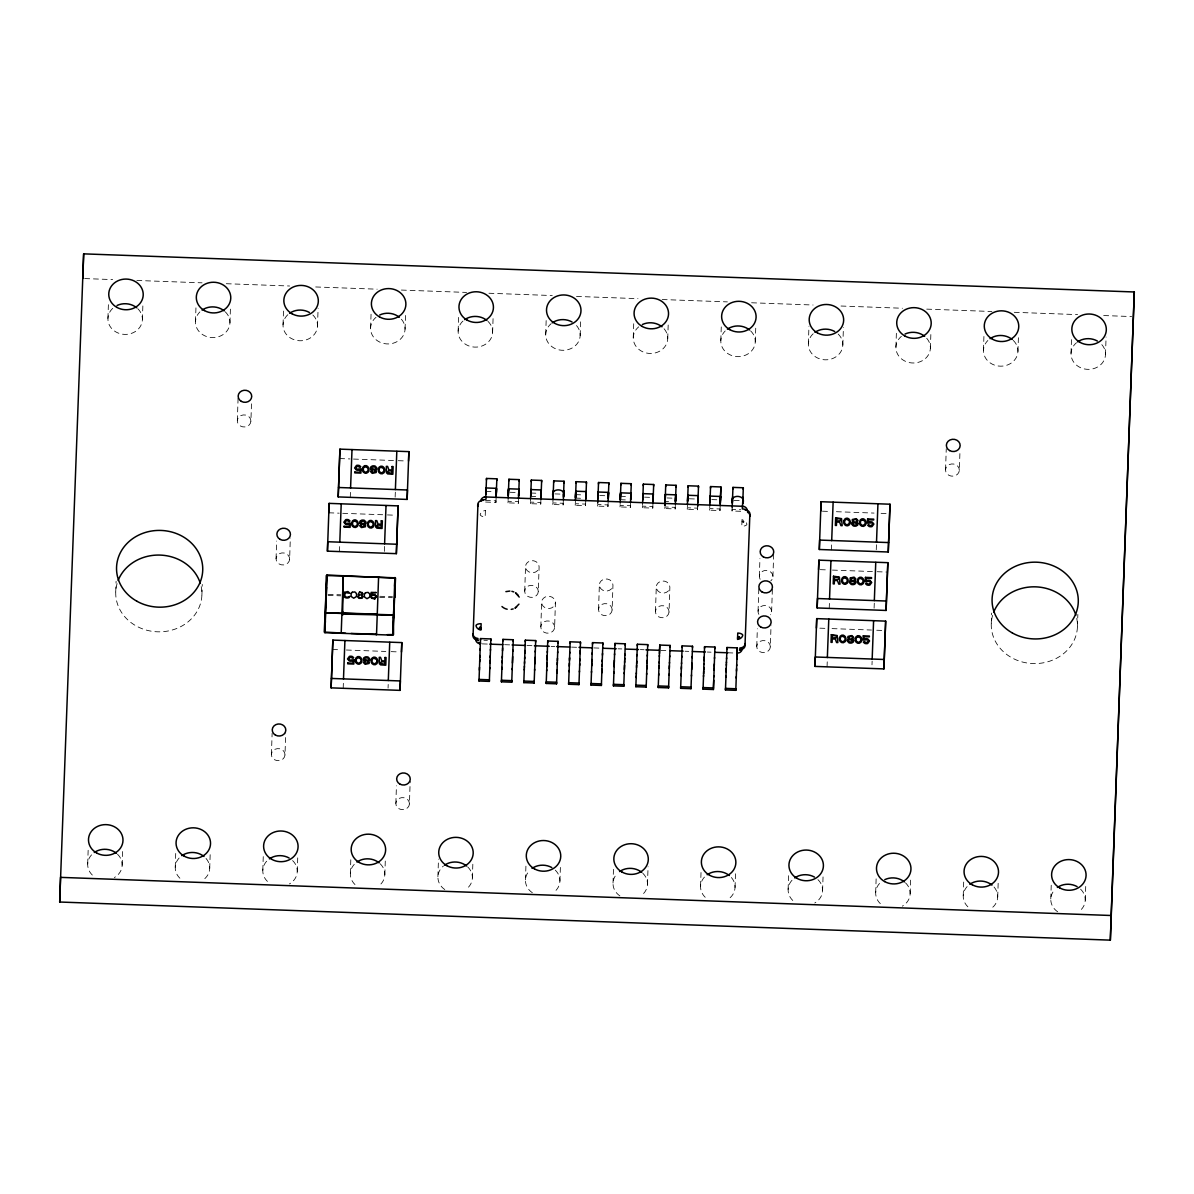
<?xml version="1.0" encoding="UTF-8"?>
<svg xmlns="http://www.w3.org/2000/svg" width="1194" height="1194" viewBox="0 0 1194 1194"><rect width="100%" height="100%" fill="white"/><g stroke="black" fill="none" stroke-linecap="round" stroke-linejoin="round"><path stroke-width="0.75" stroke-dasharray="5 3.75" d="M87.684 864.023L88.162 849.934M107.923 318.44L108.46 302.589M115.728 591.881L116.087 581.314M122.161 865.277L122.683 849.427M142.399 319.693L142.922 303.843M175.249 867.202L175.772 851.352M195.488 321.619L196.01 305.768M201.905 595L202.264 584.433M209.711 868.441L210.174 854.352M229.949 322.873L230.472 307.022M237.337 420.691L238.099 397.796M250.904 421.183A6.791 6.045 1.9 0 0 240.919 415.587A6.791 6.045 1.9 0 0 240.531 426.049A6.791 6.045 1.9 0 0 250.904 421.183L251.501 403.572M262.799 870.366L263.322 854.516M283.038 324.798L283.56 308.947M276.053 558.673L276.635 541.061M271.426 754.399L272.128 733.265M289.635 559.165A6.791 6.045 1.9 0 0 279.65 553.568A6.791 6.045 1.9 0 0 279.262 564.031A6.791 6.045 1.9 0 0 289.635 559.165L290.321 538.031M284.993 754.892A6.791 6.045 1.9 0 0 275.008 749.295A6.791 6.045 1.9 0 0 274.62 759.757A6.791 6.045 1.9 0 0 284.993 754.892L285.694 733.758M297.261 871.62L297.739 857.531M317.5 326.052L318.097 308.44M350.349 873.545L350.812 859.456M370.588 327.977L371.065 313.888M384.826 874.799L385.349 858.949M405.064 329.216L405.587 313.365M395.856 803.398L396.438 785.786M409.423 803.89A6.791 6.045 1.9 0 0 399.438 798.293A6.791 6.045 1.9 0 0 399.05 808.756A6.791 6.045 1.9 0 0 409.423 803.89L410.184 780.995M437.899 876.724L438.482 859.113M458.138 331.141L458.615 317.052M472.376 877.978L472.839 863.889M492.615 332.395L493.137 316.544M485.6 502.047L495.943 502.42L495.988 500.853L485.659 500.48M508.002 502.853L508.062 501.286L518.405 501.659L518.345 503.241L508.002 502.853L508.181 497.838M524.718 591.105L525.539 566.449M530.405 503.674L530.464 502.107L540.807 502.48L540.748 504.047L530.405 503.674L530.673 496.764M525.464 879.903L525.987 864.053M545.703 334.32L546.225 318.47M538.285 591.597A6.791 6.045 1.9 0 0 528.3 586A6.791 6.045 1.9 0 0 527.912 596.463A6.791 6.045 1.9 0 0 538.285 591.597L539.106 566.941A6.791 6.045 1.9 0 0 529.121 561.344A6.791 6.045 1.9 0 0 528.733 571.807A6.791 6.045 1.9 0 0 539.106 566.941M540.822 626.82L541.643 602.164M552.822 504.48L552.867 502.913L563.21 503.286L563.165 504.868L552.822 504.48L553.076 497.585M554.613 627.313A6.895 6.134 1.9 0 0 544.464 621.626A6.895 6.134 1.9 0 0 544.076 632.253A6.895 6.134 1.9 0 0 554.613 627.313L555.419 602.657A6.895 6.134 1.9 0 0 545.285 596.97A6.895 6.134 1.9 0 0 544.882 607.597A6.895 6.134 1.9 0 0 555.419 602.657M559.926 881.157L560.449 865.307M580.165 335.574L580.702 319.723M575.224 505.301L575.269 503.734L585.612 504.107L585.567 505.674L575.224 505.301L575.418 500.122M597.627 506.107L597.687 504.54L608.015 504.913L607.97 506.48L597.627 506.107L597.821 500.928M598.567 609.403L599.373 584.747M612.134 609.895A6.791 6.045 1.9 0 0 602.149 604.298A6.791 6.045 1.9 0 0 601.761 614.761A6.791 6.045 1.9 0 0 612.134 609.895L612.955 585.239A6.791 6.045 1.9 0 0 602.97 579.642A6.791 6.045 1.9 0 0 602.582 590.105A6.791 6.045 1.9 0 0 612.955 585.239M620.029 506.928L620.089 505.361L630.432 505.734L630.372 507.301L620.029 506.928L620.223 501.749M613.015 883.082L613.477 868.993M633.253 337.499L633.775 321.649M642.447 507.734L642.491 506.166L652.834 506.54L652.775 508.107L642.447 507.734L642.7 500.838M655.476 611.462L656.282 586.806M647.476 884.336L648.073 866.725M667.73 338.753L668.192 324.664M664.849 508.554L664.894 506.987L675.237 507.36L675.192 508.928L664.849 508.554L664.968 505.092M669.043 611.955A6.791 6.045 1.9 0 0 659.058 606.358A6.791 6.045 1.9 0 0 658.67 616.82A6.791 6.045 1.9 0 0 669.043 611.955L669.864 587.299A6.791 6.045 1.9 0 0 659.879 581.702A6.791 6.045 1.9 0 0 659.491 592.164A6.791 6.045 1.9 0 0 669.864 587.299M687.251 509.36L687.296 507.793L697.639 508.166L697.594 509.734L687.251 509.36L687.431 504.346M709.654 510.181L709.714 508.599L720.057 508.987L719.997 510.554L709.654 510.181L709.908 503.271M700.565 886.261L701.087 870.411M720.803 340.678L721.34 324.828M740.683 511.301L732.056 510.987L732.116 509.42L740.728 509.734M735.041 887.515L735.504 873.426M755.28 341.932L755.802 326.081M756.757 646.357L757.339 628.745M758.056 611.283L758.817 588.388M759.354 576.209L759.936 558.598M770.324 646.849A6.791 6.045 1.9 0 0 760.339 641.253A6.791 6.045 1.9 0 0 759.951 651.715A6.791 6.045 1.9 0 0 770.324 646.849L771.025 625.716M771.622 611.776L772.384 588.881M772.921 576.702L773.682 553.807M788.115 889.44L788.592 875.351M808.368 343.857L808.95 326.246M822.591 890.679L823.114 874.829M842.83 345.111L843.412 327.499M875.68 892.605L876.142 878.515M895.918 347.036L896.44 331.186M910.141 893.858L910.664 878.008M930.38 348.29L930.917 332.439M945.558 469.809L946.26 448.675M959.334 470.302A6.895 6.134 1.9 0 0 949.2 464.615A6.895 6.134 1.9 0 0 948.797 475.242A6.895 6.134 1.9 0 0 959.334 470.302L959.931 452.69M963.23 895.784L963.752 879.933M983.468 350.215L983.99 334.365M991.274 623.656L991.632 613.089M997.706 897.037L998.229 881.187M1017.945 351.454L1018.467 335.604M1050.78 898.963L1051.302 883.112M1071.018 353.379L1071.555 337.529M1077.451 626.775L1077.854 614.447M1085.256 900.216L1085.779 884.366M1105.495 354.633L1106.077 337.021M339.484 551.598L339.753 544.285M343.185 688.311L343.379 682.819M350.26 497.346L350.469 491.868M384.364 551.389L384.572 545.912M388.065 688.102L388.199 684.446M395.139 497.152L395.348 491.674M495.943 502.42L496.137 497.241M518.345 503.241L518.599 496.331M540.748 504.047L540.942 498.868M563.165 504.868L563.419 497.958M585.567 505.674L585.821 498.764M607.97 506.48L608.224 499.585M630.372 507.301L630.626 500.39M652.775 508.107L653.043 501.211M675.192 508.928L675.446 502.017M697.594 509.734L697.714 506.286M719.997 510.554L720.251 503.644M732.056 510.987L732.191 507.54M827.054 666.834L827.323 659.536M829.218 608.388L829.487 601.075M831.382 549.927L831.666 542.628M871.993 664.819L872.127 661.163M874.098 608.179L874.306 602.701M876.262 549.733L876.471 544.255M379.677 597.343L392.393 597.687M328.156 594.403L340.857 594.791M84.699 278.575L112.639 279.59M136.862 280.471L202.055 282.829M226.278 283.709L289.605 286.008M315.694 286.963L377.17 289.187M401.378 290.067L466.585 292.426M488.928 293.246L552.27 295.545M576.493 296.425L637.969 298.649M662.177 299.53L727.385 301.888M751.593 302.769L813.069 305.007M841.009 306.022L902.485 308.246M926.708 309.127L991.901 311.5M1014.258 312.306L1077.6 314.604M1103.674 315.544L1131.613 316.559M339.618 458.556L349.961 458.929M353.484 459.063L394.707 460.556M398.229 460.69L405.124 460.929M486.003 491.406L494.644 491.704M510.137 492.271L517.047 492.525M530.808 493.018L539.449 493.331M554.941 493.898L561.852 494.152M575.627 494.644L584.254 494.958M599.746 495.525L606.671 495.779M620.432 496.271L629.074 496.585M644.566 497.152L651.476 497.405M666.968 497.958L673.879 498.211M689.371 498.779L696.281 499.032M711.788 499.585L718.698 499.838M734.191 500.405L741.101 500.659M530.703 496.465L539.33 496.779M575.523 498.092L584.135 498.405M620.328 499.719L627.223 499.973M665.148 501.346L668.58 501.465M822.472 511.196L829.367 511.45M836.397 511.704L874.038 513.077M881.068 513.33L889.679 513.644M328.843 512.793L339.186 513.181M342.708 513.301L383.931 514.793M387.438 514.927L396.065 515.241M820.308 569.657L828.92 569.971M832.442 570.09L873.665 571.583M877.172 571.717L887.515 572.09M379.767 596.284L392.438 596.731M819.86 628.163L826.755 628.417M832.054 628.611L871.486 630.044M876.724 630.238L885.351 630.551M483.928 640.253L487.376 640.372M482.316 643.879L487.898 644.073M504.629 644.685L510.211 644.894M526.942 645.491L532.524 645.7M551.121 646.372L554.837 646.506M571.583 647.118L577.15 647.312M593.896 647.924L599.478 648.133M618.059 648.805L621.79 648.939M640.387 649.611L644.103 649.745M660.834 650.357L666.416 650.551M685.013 651.223L688.729 651.372M707.326 652.043L711.042 652.178M727.773 652.775L735.22 653.058M332.544 649.506L341.156 649.82M346.394 650.014L385.826 651.446M391.139 651.64L398.035 651.894M328.111 595.343L340.812 595.836M760.145 579.269A6.791 6.045 1.9 0 1 762.429 571.374A6.791 6.045 1.9 0 1 771.488 572.762A6.791 6.045 1.9 0 1 770.787 580.896M225.308 311.843A17.253 15.358 1.9 0 1 224.86 333.23A17.253 15.358 1.9 0 1 200.831 333.29A17.253 15.358 1.9 0 1 199.891 311.903M401.393 319.216A17.253 15.358 1.9 0 1 398.856 340.469A17.253 15.358 1.9 0 1 374.901 338.678A17.253 15.358 1.9 0 1 376.035 317.305M576.508 325.559A17.253 15.358 1.9 0 1 573.971 346.827A17.253 15.358 1.9 0 1 550.001 345.021A17.253 15.358 1.9 0 1 551.15 323.664M750.638 330.902A17.253 15.358 1.9 0 1 750.19 352.29A17.253 15.358 1.9 0 1 726.161 352.349A17.253 15.358 1.9 0 1 725.206 330.962M926.723 338.275A17.253 15.358 1.9 0 1 924.186 359.528A17.253 15.358 1.9 0 1 900.231 357.737A17.253 15.358 1.9 0 1 901.366 336.365M1101.823 344.633A17.253 15.358 1.9 0 1 1099.301 365.886A17.253 15.358 1.9 0 1 1075.331 364.08A17.253 15.358 1.9 0 1 1076.481 342.723M994.035 887.023A17.253 15.358 1.9 0 1 992.244 907.709M967.871 906.813A17.253 15.358 1.9 0 1 968.677 885.127M817.95 879.65A17.253 15.358 1.9 0 1 814.771 902.992M792.771 900.47A17.253 15.358 1.9 0 1 793.577 878.769M642.835 873.292A17.253 15.358 1.9 0 1 642.029 894.993M619.895 895.918A17.253 15.358 1.9 0 1 617.417 873.366M467.735 866.948A17.253 15.358 1.9 0 1 466.929 888.649M444.795 889.56A17.253 15.358 1.9 0 1 443.362 866.068M292.62 860.59A17.253 15.358 1.9 0 1 289.441 883.933M267.441 881.411A17.253 15.358 1.9 0 1 267.202 860.65M117.519 854.232A17.253 15.358 1.9 0 1 114.34 877.575M92.326 875.053A17.253 15.358 1.9 0 1 93.132 853.352M1076.734 618.432A43.118 38.387 1.9 0 1 1032.944 663.566A43.118 38.387 1.9 0 1 992.602 615.373M201.189 586.657A43.118 38.387 1.9 0 1 157.399 631.805A43.118 38.387 1.9 0 1 117.072 583.612M206.04 858.441A17.253 15.358 1.9 0 1 201.89 880.754M179.891 878.232A17.253 15.358 1.9 0 1 180.697 856.531M380.17 863.769A17.253 15.358 1.9 0 1 379.364 885.47M354.991 884.575A17.253 15.358 1.9 0 1 354.752 863.829M555.285 870.127A17.253 15.358 1.9 0 1 554.479 891.814M532.345 892.739A17.253 15.358 1.9 0 1 529.852 870.187M731.37 877.5A17.253 15.358 1.9 0 1 727.221 899.813M705.206 897.291A17.253 15.358 1.9 0 1 704.967 876.545M905.5 882.829A17.253 15.358 1.9 0 1 902.321 906.171M880.321 903.649A17.253 15.358 1.9 0 1 881.127 881.948M1080.615 889.187A17.253 15.358 1.9 0 1 1079.809 910.888M1057.675 911.798A17.253 15.358 1.9 0 1 1055.183 889.246M1013.288 340.424A17.253 15.358 1.9 0 1 1012.855 361.812A17.253 15.358 1.9 0 1 988.826 361.872A17.253 15.358 1.9 0 1 987.871 340.484M838.188 334.081A17.253 15.358 1.9 0 1 837.382 355.767A17.253 15.358 1.9 0 1 813.01 354.887A17.253 15.358 1.9 0 1 813.815 333.186M664.058 328.738A17.253 15.358 1.9 0 1 661.521 350.006A17.253 15.358 1.9 0 1 637.566 348.2A17.253 15.358 1.9 0 1 638.7 326.843M487.973 321.365A17.253 15.358 1.9 0 1 487.167 343.066A17.253 15.358 1.9 0 1 462.794 342.185A17.253 15.358 1.9 0 1 463.6 320.485M312.858 315.007A17.253 15.358 1.9 0 1 312.052 336.708A17.253 15.358 1.9 0 1 287.679 335.827A17.253 15.358 1.9 0 1 288.485 314.126M137.758 308.664A17.253 15.358 1.9 0 1 136.952 330.35A17.253 15.358 1.9 0 1 112.579 329.469A17.253 15.358 1.9 0 1 113.385 307.768M758.847 614.343A6.791 6.045 1.9 0 1 765.07 605.492A6.791 6.045 1.9 0 1 770.608 614.761M485.406 510.525L485.182 516.898A5.179 2.358 2.1 0 1 480.182 514.838A5.179 3.925 -16.3 0 1 485.406 510.525M742.011 519.838L741.787 526.196A5.179 2.358 2.1 0 0 746.907 524.524A5.179 3.94 20.2 0 0 742.011 519.838M743.966 521.42L743.683 522.659L741.952 521.674L743.966 521.42"/><path stroke-width="1.5" d="M387.393 634.641L393.527 634.566L393.498 614.91L324.887 612.746L342.648 613.522L343.305 575.642L344.036 575.836L326.26 575.612L324.917 632.701L392.826 635.163L395.542 578.12L326.977 575.03L324.246 632.059L345.618 633.253M496.301 493.57L496.241 495.212L496.465 488.331L486.122 487.958L485.913 494.346M508.316 495.167L508.525 488.764L518.868 489.137L518.644 496.032L518.703 494.376M541.121 495.197L541.046 496.838L541.285 489.958L530.942 489.585L530.733 495.973M563.478 497.167C567.866 487.883 549.344 487.197 553.135 496.794M585.821 498.764L586.09 491.585L575.747 491.212L575.523 498.092L575.583 496.45M585.881 497.973L585.985 494.883M608.283 498.793L608.492 492.391L598.149 492.018L597.925 498.898L597.985 497.256M630.686 499.599L630.895 493.212L620.567 492.838L620.328 499.719L620.402 498.077M653.148 499.256L653.073 500.913L653.312 494.017L642.969 493.644L642.76 500.047M675.55 500.077L675.476 501.719L675.714 494.838L665.371 494.465L665.162 500.853M697.953 500.883L697.893 502.525L698.117 495.644L687.774 495.271L687.565 501.674M720.355 501.704L720.295 503.346L720.519 496.465L710.176 496.092L709.967 502.48M742.713 503.674C747.116 494.376 728.594 493.704 732.385 503.301M485.854 496.898C481.346 497.689 487.779 495.853 485.749 499.614A5.179 2.358 2.1 0 0 480.63 501.301A5.179 4.895 40.5 0 1 485.854 496.973L742.474 506.286A5.179 4.895 -36.7 0 1 747.354 510.972A5.179 2.358 2.1 0 0 742.355 508.928L742.787 500.674M341.991 633.148L341.2 633.283L343.29 576.075L394.871 577.792L394.916 597.448M59.7 902.022L60.521 877.366L1111.166 915.499L1110.345 940.141L59.7 902.022L83.655 253.859L1134.3 291.978L1110.345 940.141M82.834 278.5L83.655 253.859M327.425 551.15L327.738 541.733L396.677 544.24L396.363 553.658L327.425 551.15L329.156 503.375L398.095 505.883L396.363 553.658M328.843 512.793L329.156 503.375M326.335 594.343L326.305 595.269L326.574 587.314M401.796 642.596L400.05 690.371L331.111 687.863L332.857 640.088L401.796 642.596L401.482 652.014M332.857 640.088L331.111 687.863M408.87 451.631L407.139 499.42L338.2 496.913L339.932 449.138L408.87 451.631L408.557 461.063M339.932 449.138L338.2 496.913M376.528 634.566L375.752 634.372L376.528 634.566L378.588 577.195L377.811 577.03L378.588 577.195M394.587 586.269L394.886 577.493L392.826 634.865M400.05 690.371L400.363 680.953L331.425 678.446M407.139 499.42L407.452 489.988L338.514 487.495M472.899 635.238L472.943 633.671L473.093 634.88A5.134 4.283 12.7 0 0 476.54 638.178L477.943 638.462L477.898 640.029L476.481 639.865A5.134 4.761 -14.1 0 1 473.033 636.566L477.973 503.495A5.134 4.761 17.8 0 1 481.66 500.45L483.063 500.376M477.719 504.793L477.675 506.375L477.913 505.181A5.134 4.269 -8.8 0 1 478.466 504.152M479.003 680.998L479.048 679.431L489.391 679.804L489.346 681.386L479.003 680.998L479.451 668.789M479.779 659.386L479.689 661.804M479.913 655.461L479.466 668.371M480.481 640.133L480.525 638.566L490.868 638.939L490.824 640.506M486.451 480.018L486.51 478.451L496.853 478.824L496.794 480.391M490.256 655.834L490.003 663.297M501.405 681.819L501.45 680.252L511.793 680.625L511.748 682.192L501.405 681.819L502.167 660.864M502.107 662.61L502.331 656.267M502.883 640.939L502.943 639.372L513.271 639.745L513.226 641.312M508.853 480.824L508.913 479.257L519.256 479.63L519.196 481.212M512.435 662.998L512.659 656.64M512.554 660.028L512.211 669.55M512.554 659.61L512.898 650.088M523.808 682.625L523.867 681.058L534.196 681.431L534.151 682.998L523.808 682.625L524.315 668.879M524.509 663.431L524.733 657.088M525.285 641.76L525.345 640.178L535.688 640.566L535.628 642.133M531.27 481.645L531.315 480.078L541.658 480.451L541.613 482.018M534.852 663.804L535.076 657.461M546.21 683.446L546.27 681.878L556.613 682.252L556.553 683.819L546.21 683.446L546.718 669.7M547.136 657.894L546.822 666.685M547.688 642.566L547.747 640.999L558.091 641.372L558.031 642.939M553.673 482.451L553.717 480.883L564.061 481.257L564.016 482.839M557.329 662.192L557.255 664.61M557.389 660.7L557.479 658.267M568.628 684.252L568.672 682.684L579.015 683.058L578.956 684.625L568.628 684.252L569.12 670.506M569.538 658.715L569.284 666.177M570.105 643.387L570.15 641.805L580.493 642.193L580.448 643.76M576.075 483.272L576.135 481.704L586.463 482.077L586.418 483.645M579.657 665.431L579.881 659.088M591.03 685.072L591.075 683.505L601.418 683.878L601.373 685.446L591.03 685.072L591.523 671.327M591.717 665.864L591.94 659.521M592.508 644.193L592.552 642.626L602.895 642.999L602.851 644.566M591.836 662.909L591.493 672.431M598.478 484.077L598.537 482.51L608.88 482.883L608.821 484.451M602.06 666.237L602.283 659.894M613.432 685.878L613.477 684.311L623.82 684.684L623.775 686.251L613.432 685.878L613.94 672.132M614.134 666.685L614.358 660.342M614.238 663.715L613.895 673.237M614.238 663.297L614.582 653.775M614.91 645.014L614.97 643.432L625.298 643.805L625.253 645.387M620.895 484.898L620.94 483.331L631.283 483.704L631.223 485.271M624.686 660.715L624.387 669.506M635.835 686.699L635.895 685.117L646.238 685.505L646.178 687.072L635.835 686.699L636.238 675.923M636.611 665.073L636.536 667.491M636.671 663.566L636.76 661.148M637.312 645.82L637.372 644.253L647.715 644.626L647.655 646.193M643.297 485.704L643.342 484.137L653.685 484.51L653.64 486.077M646.954 665.446L646.835 668.983M647.103 661.521L646.641 674.431M658.237 687.505L658.297 685.938L668.64 686.311L668.58 687.878L658.237 687.505L659.386 655.402M658.939 668.312L659.013 665.879M659.133 662.819L659.163 661.969M670.058 647.014L670.118 645.432L659.775 645.058L659.461 653.536M665.7 486.525L665.745 484.958L676.088 485.331L676.043 486.898M669.282 668.685L669.73 655.775M669.476 663.192L669.506 662.342M669.386 665.715L669.058 675.252M680.655 688.326L680.699 686.744L691.042 687.132L690.983 688.699L680.655 688.326L681.804 656.207M681.341 669.118L681.431 666.7M681.535 663.625L681.565 662.774M682.132 647.447L682.177 645.879L692.52 646.252L692.475 647.82M688.102 487.331L688.162 485.764L698.505 486.137L698.445 487.704M691.684 669.491L691.908 663.148M691.804 666.536L691.46 676.058M691.804 666.118L692.132 656.581M703.057 689.132L703.102 687.565L713.445 687.938L713.4 689.505L703.057 689.132L703.55 675.386M703.744 669.938L703.833 667.506M703.953 664.446L703.967 663.595M704.535 648.252L704.579 646.685L714.922 647.058L714.878 648.64M710.505 488.152L710.564 486.57L720.907 486.958L720.504 497.734M714.176 667.879L714.087 670.312M714.236 666.386L714.311 663.968M725.459 689.953L725.519 688.371L735.847 688.759L735.803 690.326L725.459 689.953L725.967 676.192M726.236 668.327L726.116 671.864M726.355 665.252L726.385 664.401M726.937 649.073L726.997 647.506L737.325 647.879L737.026 656.357M732.922 488.958L732.967 487.391L743.31 487.764L743.25 489.331M736.504 671.118L736.579 668.7M736.698 665.625L736.728 664.774M745.205 645.133L745.265 643.551L745.011 644.745A5.134 4.269 -8.8 0 1 741.34 647.79L739.922 647.969L739.862 649.536L741.28 649.476A5.134 4.761 17.8 0 0 744.966 646.432L749.892 513.36A5.134 4.761 -14.1 0 0 746.444 510.062L745.041 509.883M750.041 514.674L749.981 516.256L749.832 515.047A5.134 4.283 12.7 0 0 749.354 513.987M814.98 666.401L815.293 656.984L884.232 659.476L883.933 668.909L814.98 666.401L816.726 618.626L885.664 621.119L883.933 668.909M816.412 628.044L816.726 618.626M817.159 607.94L817.472 598.522L886.411 601.03L886.097 610.447L817.159 607.94L818.89 560.165L887.829 562.673L886.097 610.447M818.577 569.598L818.89 560.165M819.323 549.494L819.636 540.076L888.575 542.569L888.261 552.001L819.323 549.494L821.054 501.719L889.993 504.211L888.261 552.001M820.741 511.136L821.054 501.719M479.854 657.207L480.152 648.894M489.809 668.744L490.107 660.416M490.197 657.596L490.495 649.267M502.256 658.028L502.555 649.715M501.868 669.177L501.943 667.371M524.375 667.342L524.569 661.67M524.659 658.834L524.897 652.327M524.27 669.998L524.405 666.401M524.867 653.178L524.957 650.521M534.613 670.371L535.3 650.894M546.986 662.491L546.688 670.804M547.061 659.655L547.225 655.446M547.165 656.64L547.359 651.342M557.031 671.177L557.702 651.715M569.478 660.461L569.583 657.596M569.09 671.625L569.389 663.297M569.523 659.043L569.777 652.148M579.433 671.998L579.732 663.67M579.806 660.834L580.105 652.521M591.881 661.282L592.179 652.954M601.925 670.162L602.134 664.491M602.224 661.655L602.895 642.999M601.836 672.804L601.97 669.222M602.448 655.133L602.522 653.342M624.537 665.297L624.238 673.625M624.626 662.461L624.775 658.267M624.731 659.446L624.925 654.148M636.312 674.058L636.984 654.581M647.029 663.282L647.133 660.401M647.073 661.864L647.327 654.969M681.117 675.685L681.177 673.879M703.609 673.849L704.117 659.67M703.52 676.491L703.714 671.192M704.072 660.61L704.206 657.028M713.863 676.864L714.549 657.401M726.459 661.954L725.922 677.311M726.415 663.148L726.609 657.834M736.952 658.207L735.803 690.326M325.335 621.253L324.917 632.701L326.977 575.03M339.797 542.33L341.215 503.808M342.663 615.194L342.782 611.597M343.484 679.043L344.917 640.521M350.573 488.092L352.006 449.571M361.021 523.972L361.125 521.36L364.006 521.136L365.215 522.659L365.424 526.748L361.439 527.584L359.707 525.718L361.021 523.972L359.648 522.45L360.051 521.166L361.528 520.241A4.955 4.418 1.9 0 1 364.394 520.345L366.125 522.196L365.722 523.494L359.976 523.285M362.319 597.955L361.976 595.194L363.08 593.716L359.528 592.09L358.23 594.508L361.976 595.194L363.125 596.881L359.887 598.418L357.693 596.687L358.961 595.09L358.409 597.806L361.558 598.328M364.722 660.685L364.812 658.073L367.707 657.849L368.901 659.372L369.11 663.461L365.125 664.297L363.394 662.431L364.722 660.685L363.334 659.163L363.752 657.879L365.215 656.954A4.955 4.418 1.9 0 1 368.095 657.058L369.827 658.909L369.409 660.207L363.663 659.998M371.812 469.735L371.901 467.123L374.782 466.899L375.991 468.421L376.2 472.511L372.215 473.346L370.483 471.481L371.812 469.735L370.424 468.212L370.827 466.929L372.304 465.988A4.955 4.418 1.9 0 1 375.17 466.093L376.901 467.958L376.498 469.257L370.752 469.048M371.006 595.925L371.14 592.373L376.259 592.552L371.871 593.075L371.006 595.925L373.319 594.776L375.707 595.418L376.408 596.672L374.826 598.821L371.677 598.284L370.961 597.164L374.826 598.821L375.707 595.418L374.215 594.821M384.602 543.792L386.02 505.599M388.304 680.505L389.722 642.312M395.393 489.555L396.811 451.362M393.453 618.149L394.065 601.448M396.677 544.24L398.095 505.883M479.406 670.132L479.495 667.252M480.107 650.014L480.525 638.566M485.779 497.017L486.167 487.659M486.51 478.451L485.913 493.659M489.346 681.386L489.838 667.625M490.45 650.387L490.868 638.939M496.122 497.405L496.853 478.824M502.525 650.82L502.614 647.939M508.256 495.958L508.39 492.167M502.57 649.297L502.943 639.372M508.181 497.838L508.51 489.943M508.435 492.256L508.913 479.257M511.748 682.192L512.241 668.446M512.853 651.193L513.271 639.745M518.524 498.211L519.256 479.63M524.927 651.64L525.345 640.178M530.599 498.644L531.315 480.078M534.151 682.998L534.658 669.252M535.27 652.014L535.688 640.566M540.927 499.032L541.658 480.451M547.33 652.446L547.747 640.999M553.001 499.465L553.717 480.883M556.956 672.938L557.061 670.073M557.673 652.819L558.091 641.372M563.344 499.838L563.717 490.465M556.553 683.819L557.001 671.595M564.061 481.257L563.464 496.48M569.732 653.252L570.15 641.805M575.404 500.271L576.135 481.704M580.075 653.64L580.18 650.76M578.956 684.625L579.463 670.879M580.135 652.103L580.493 642.193M585.747 500.659L585.866 497.197M586 495.077L586.463 482.077M592.134 654.073L592.552 642.626M597.746 502.808L598.537 482.51M601.373 685.446L601.866 671.7M608.149 501.465L608.88 482.883M614.552 654.879L614.97 643.432M620.208 501.898L620.94 483.331M623.775 686.251L624.268 672.506M624.88 655.267L625.298 643.805M630.551 502.271L631.283 483.704M636.178 677.491L636.342 672.938M636.954 655.7L637.372 644.253M642.626 502.719L642.954 494.913M642.999 493.346L643.342 484.137M646.178 687.072L646.685 673.326M647.297 656.073L647.715 644.626M652.954 503.092L653.685 484.51M658.685 675.282L658.745 673.759M659.357 656.506L659.775 645.058M664.968 505.256L665.745 484.958M664.968 505.092L665.103 501.644M668.58 687.878L669.088 674.132M669.7 656.879L670.118 645.432M675.371 503.898L676.088 485.331M681.759 657.327L682.177 645.879M687.431 504.346L688.162 485.764M690.983 688.699L691.49 674.953M692.102 657.7L692.52 646.252M697.714 506.45L698.505 486.137M704.161 658.133L704.579 646.685M709.833 505.152L710.564 486.57M713.445 687.938L713.893 675.759M714.505 658.506L714.922 647.058M720.176 505.525L720.907 486.958M713.4 689.505L713.743 680.296M726.579 658.954L726.997 647.506M732.176 507.689L732.967 487.391M736.25 678.102L736.31 676.565M736.922 659.327L737.325 647.879M742.832 500.764L743.31 487.764M827.352 657.581L828.785 619.059M829.531 599.119L830.949 560.613M831.696 540.658L833.128 502.152M852.367 639.193L852.262 641.805L849.382 642.029L848.173 640.521L847.964 636.417L851.949 635.581L853.68 637.447L852.367 639.193L853.74 640.715L853.337 642.014L851.859 642.939A4.955 4.418 1.9 0 1 848.994 642.835L847.262 640.969L847.665 639.686L853.411 639.894M854.531 580.747L854.426 583.359L851.546 583.567L850.337 582.06L850.143 577.971L854.128 577.135L855.844 578.986L854.531 580.747L855.904 582.269L855.501 583.553L854.023 584.478A4.955 4.418 1.9 0 1 851.158 584.373L849.427 582.523L849.829 581.224L855.576 581.433M856.695 522.285L856.605 524.897L853.71 525.121L852.516 523.599L852.307 519.509L856.292 518.674L858.023 520.539L856.695 522.285L858.083 523.808L857.665 525.106L856.202 526.032A4.955 4.418 1.9 0 1 853.322 525.927L851.591 524.062L852.009 522.763L857.755 522.972M872.172 659.043L873.59 620.85M874.336 600.582L875.754 562.389M876.515 542.136L877.933 503.928M884.232 659.476L885.664 621.119M886.411 601.03L887.829 562.673M888.575 542.569L889.993 504.211M1111.166 915.499L1134.3 291.978M485.958 492.495L486.033 491.077M486.062 489.6L486.122 487.958M480.51 642.775L480.466 643.715A5.179 4.895 -36.7 0 1 475.57 638.954A5.179 2.358 2.1 0 0 478.316 640.671M496.301 492.868L496.406 490.674M496.406 489.973L496.465 488.331M496.256 494.032L496.45 489.51M508.465 490.421L508.525 488.764M518.703 493.689L518.808 491.495M518.808 490.794L518.868 489.137M518.659 494.853L518.853 490.316M530.718 495.286L530.927 490.764M530.867 491.227L530.942 489.585M541.106 494.495L541.21 492.301M541.21 491.6L541.285 489.958M541.061 495.659L541.255 491.137M553.135 496.107L553.24 493.883M553.18 494.928L553.329 491.57M553.27 492.032L553.344 490.391M563.508 495.316L563.598 493.883M563.613 492.421L563.687 490.764M575.583 495.749L575.687 493.555M575.687 492.853L575.747 491.212M575.538 496.913L575.732 492.391M585.881 497.286L586.075 492.764M586.015 493.226L586.09 491.585M597.985 496.555L598.09 494.361M598.09 493.659L598.149 492.018M597.94 497.734L598.134 493.197M608.283 498.107L608.477 493.57M608.433 494.047L608.492 492.391M620.387 497.376L620.492 495.182M620.492 494.48L620.567 492.838M620.343 498.54L620.537 494.017M630.686 498.913L630.805 496.704M630.731 497.749L630.88 494.391M630.835 494.853L630.895 493.212M642.79 498.182L642.909 495.988M642.894 495.286L642.969 493.644M642.745 499.346L642.954 494.823M653.133 498.555L653.252 496.361M653.237 495.674L653.312 494.017M653.088 499.734L653.297 495.197M665.207 499.002L665.282 497.57M665.297 496.107L665.371 494.465M665.162 500.167L665.356 495.644M675.535 499.376L675.655 497.182M675.64 496.48L675.714 494.838M675.491 500.54L675.7 496.017M687.565 500.973L687.759 496.45M687.714 496.913L687.774 495.271M697.953 500.182L698.057 497.988M698.057 497.286L698.117 495.644M697.908 501.361L698.102 496.823M709.967 501.793L710.161 497.271M710.117 497.734L710.176 496.092M720.355 501.002L720.46 498.808M720.46 498.107L720.519 496.465M720.31 502.167L720.504 497.644M732.37 502.599L732.489 500.39M732.415 501.435L732.579 498.077M732.519 498.54L732.594 496.898M742.429 507.151L742.474 506.122M742.758 501.808L742.832 500.39M742.862 498.913L742.922 497.271M742.713 502.972L742.907 498.45M737.101 652.685L737.086 653.028A5.179 4.895 40.5 0 0 742.31 648.626A5.179 2.358 2.1 0 1 739.459 650.148M518.957 604.134L514.987 608.134L516.599 607.045M394.169 615.253L341.887 614.044M342.648 613.522L341.917 613L377.17 614.164M376.408 596.672L375.17 597.866M362.379 592.597L359.528 592.09M371.677 598.284L372.588 598.045M505.898 591.627L509.868 591.06M511.211 609.373L513.181 608.925M351.066 633.432L376.498 634.223M489.764 644.148L502.778 644.611M512.077 644.954L525.091 645.432M534.39 645.76L549.27 646.297M556.702 646.581L569.717 647.044M579.015 647.387L592.03 647.849M603.194 648.267L616.208 648.73M625.507 649.073L638.521 649.536M645.954 649.82L658.969 650.282M670.132 650.685L683.147 651.163M692.445 651.506L705.46 651.969M714.758 652.312L727.773 652.775M511.883 591.314L513.808 591.911M371.782 595.269L372.677 595.582M376.408 614.626L377.17 615.253M518.315 595.463L515.554 592.821L519.211 597.09M507.181 609.224A10.343 9.209 1.9 0 1 501.973 606.522M747.578 512.271A5.134 4.283 12.7 0 1 748.593 513.032M202.07 310.097A17.253 15.358 1.9 0 1 224.233 310.888M379.707 314.992A17.253 15.358 1.9 0 1 399.348 317.246M552.285 322.798A17.253 15.358 1.9 0 1 572.045 321.977M727.4 329.156A17.253 15.358 1.9 0 1 749.563 329.962M905.022 334.051A17.253 15.358 1.9 0 1 924.663 336.305M1077.615 341.857A17.253 15.358 1.9 0 1 1097.376 341.036M969.812 884.261A17.253 15.358 1.9 0 1 991.975 885.067M794.711 877.903A17.253 15.358 1.9 0 1 814.472 877.083M619.596 871.545A17.253 15.358 1.9 0 1 641.76 872.351M444.496 865.202A17.253 15.358 1.9 0 1 466.66 866.008M269.381 858.844A17.253 15.358 1.9 0 1 289.142 858.023M94.281 852.486A17.253 15.358 1.9 0 1 116.445 853.292M993.692 612.194A43.118 38.387 1.9 0 1 1035.78 586.851A43.118 38.387 1.9 0 1 1075.884 615.179M118.146 580.433A43.118 38.387 1.9 0 1 160.25 555.091A43.118 38.387 1.9 0 1 200.338 583.418M181.831 855.665A17.253 15.358 1.9 0 1 203.995 856.471M356.946 862.023A17.253 15.358 1.9 0 1 379.11 862.829M532.046 868.381A17.253 15.358 1.9 0 1 551.807 867.56M707.161 874.724A17.253 15.358 1.9 0 1 729.325 875.53M884.784 879.635A17.253 15.358 1.9 0 1 904.425 881.888M1057.377 887.441A17.253 15.358 1.9 0 1 1077.122 886.62M990.065 338.678A17.253 15.358 1.9 0 1 1012.228 339.484M814.95 332.335A17.253 15.358 1.9 0 1 834.71 331.514M642.357 324.529A17.253 15.358 1.9 0 1 661.998 326.783M464.735 319.619A17.253 15.358 1.9 0 1 486.898 320.425M289.62 313.261A17.253 15.358 1.9 0 1 309.38 312.44M117.042 305.47A17.253 15.358 1.9 0 1 136.683 307.724M480.943 629.253L480.913 630.089A5.179 3.94 20.2 0 1 476.018 625.402A5.179 2.358 2.1 0 1 481.137 623.716L480.943 629.253M737.564 638.566L737.534 639.402A5.179 3.925 -16.3 0 0 742.758 635.089A5.179 2.358 2.1 0 0 737.758 633.029L737.564 638.566M344.036 526.3L344.006 527.121L350.111 527.345L350.275 523.091L345.767 523.42L344.902 522.569L346.603 520.345L349.245 521.584L349.991 520.957L348.603 519.763A4.955 4.418 1.9 0 0 345.723 519.659L343.827 522.211L345.559 524.226A4.955 4.418 1.9 0 0 348.424 524.33L349.349 523.882L349.245 526.494L344.036 526.3M351.723 522.823C350.678 526.106 354.812 529.196 357.334 526.45C360.14 523.285 356.096 517.375 352.514 520.882L351.723 522.823M347.738 663.013L347.708 663.834L353.812 664.058L353.961 659.804L349.454 660.133L348.588 659.282L350.29 657.058L352.946 658.297L353.693 657.67L352.29 656.476A4.955 4.418 1.9 0 0 349.424 656.372L347.529 658.924L349.245 660.939A4.955 4.418 1.9 0 0 352.126 661.043L353.036 660.595L352.946 663.207L347.738 663.013M354.827 472.063L354.797 472.884L360.901 473.093L361.051 468.854L356.543 469.182L355.678 468.332L357.379 466.108L360.036 467.347L360.767 466.72L359.379 465.526A4.955 4.418 1.9 0 0 356.499 465.421L354.618 467.973L356.334 469.988A4.955 4.418 1.9 0 0 359.215 470.093L360.125 469.645L360.021 472.257L354.827 472.063M355.409 659.536C354.364 662.819 358.498 665.909 361.036 663.163C363.827 659.998 359.782 654.088 356.2 657.596L355.409 659.536M362.498 468.585C361.454 471.869 365.588 474.958 368.125 472.212C370.916 469.048 366.871 463.138 363.289 466.645L362.498 468.585M367.513 523.39C366.468 526.673 370.603 529.763 373.14 527.032C375.931 523.853 371.886 517.942 368.304 521.465L367.513 523.39M371.215 660.103C370.17 663.386 374.304 666.476 376.826 663.745C379.632 660.566 375.588 654.655 372.006 658.178L371.215 660.103M378.304 469.152C377.259 472.436 381.379 475.525 383.916 472.794C386.722 469.615 382.677 463.705 379.095 467.227L378.304 469.152M381.11 525.196L381.02 527.644L376.573 526.494L377.707 525.076L381.11 525.196M381.274 520.793L381.155 524.211L378.095 524.106L376.797 520.629L375.528 520.584L375.662 526.957L376.871 528.151L382.065 528.494L382.349 520.823L381.274 520.793M384.811 661.909L384.722 664.357L380.274 663.207L381.393 661.789L384.811 661.909M384.975 657.506L384.841 660.924L381.796 660.819L380.483 657.342L379.229 657.297L379.349 663.67L380.573 664.864L385.766 665.207L386.05 657.536L384.975 657.506M391.901 470.958L391.811 473.406L387.349 472.257L388.483 470.824L391.901 470.958M392.065 466.541L391.93 469.973L388.886 469.869L387.572 466.391L386.319 466.347L386.438 472.72L387.647 473.899L392.856 474.257L393.139 466.585L392.065 466.541M831.308 634.671L831.024 642.342L832.114 642.387L832.233 638.954L835.293 639.074L836.591 642.551L837.845 642.596L837.218 635.536L831.308 634.671M833.487 576.224L833.203 583.896L834.278 583.926L834.397 580.508L837.457 580.612L838.77 584.09L840.024 584.135L839.382 577.09L833.487 576.224M835.651 517.763L835.367 525.435L836.442 525.479L836.576 522.047L839.621 522.151L840.934 525.644L842.188 525.688L841.546 518.629L835.651 517.763M832.367 635.521L832.263 637.969L836.591 637.641L836.307 635.835L832.367 635.521M834.531 577.075L834.442 579.523L838.77 579.194L838.472 577.374L834.531 577.075M836.696 518.614L836.606 521.062L840.934 520.733L840.636 518.927L836.696 518.614M839.457 638.074C838.412 641.357 842.546 644.447 845.068 641.715C847.874 638.536 843.83 632.626 840.248 636.148L839.457 638.074M841.621 579.612C840.576 582.896 844.71 586 847.247 583.254C850.038 580.09 845.994 574.165 842.412 577.687L841.621 579.612M843.8 521.166C842.755 524.45 846.874 527.539 849.412 524.793C852.217 521.629 848.173 515.718 844.591 519.226L843.8 521.166M855.262 638.641C854.203 641.924 858.337 645.014 860.874 642.282C863.665 639.118 859.635 633.193 856.053 636.715L855.262 638.641M857.426 580.194C856.382 583.478 860.516 586.567 863.038 583.821C865.844 580.657 861.799 574.747 858.217 578.254L857.426 580.194M859.59 521.733C858.546 525.017 862.68 528.106 865.217 525.375C868.008 522.196 863.963 516.286 860.381 519.808L859.59 521.733M863.277 635.835L863.113 640.074L867.62 639.745L868.486 640.596L866.784 642.82L864.143 641.581L863.396 642.208L864.784 643.402A4.955 4.418 1.9 0 0 867.665 643.506L869.545 640.969L867.829 638.939A4.955 4.418 1.9 0 0 864.963 638.835L864.038 639.297L864.143 636.686L869.351 636.865L869.381 636.059L863.277 635.835M865.441 577.374L865.277 581.627L869.784 581.299L870.65 582.15L868.948 584.373L866.307 583.135L865.56 583.762L866.963 584.956A4.955 4.418 1.9 0 0 869.829 585.06L871.724 582.508L869.993 580.478A4.955 4.418 1.9 0 0 867.128 580.374L866.217 580.836L866.307 578.224L871.516 578.418L871.545 577.597L865.441 577.374M867.605 518.927L867.456 523.166L871.963 522.838L872.829 523.688L871.127 525.912L868.471 524.673L867.725 525.3L869.128 526.494A4.955 4.418 1.9 0 0 871.993 526.599L873.889 524.047L872.172 522.032A4.955 4.418 1.9 0 0 869.292 521.927L868.381 522.39L868.471 519.778L873.68 519.957L873.709 519.151L867.605 518.927M344.559 592.358L344.111 596.328L344.976 597.463A4.269 3.806 1.9 0 0 349.051 597.612L349.842 596.403L348.782 596.776A3.06 2.731 1.9 0 1 345.305 596.642A4.418 3.94 1.9 0 1 345.454 592.672L349.961 593.254L347.917 591.523L344.559 592.358M371.767 470.72L372.424 472.54L375.707 471.346L373.259 469.466L371.767 470.72M360.991 524.957L361.648 526.778L364.916 525.584L362.469 523.703L360.991 524.957M364.677 661.67L365.334 663.491L368.618 662.297L366.17 660.416L364.677 661.67M853.188 519.868L852.8 520.674L855.247 522.554L857.128 520.509L856.083 519.48L853.188 519.868M851.024 578.329L850.635 579.135L853.083 581.015L854.949 578.956L853.919 577.941L851.024 578.329M848.859 636.775L848.471 637.581L850.904 639.477L852.785 637.417L851.74 636.402L848.859 636.775M352.275 592.239L351.484 593.164A5.552 4.94 1.9 0 0 351.349 596.597L353.708 598.194L356.17 596.761A5.552 4.94 1.9 0 0 356.305 593.343L354.842 591.911L352.275 592.239M365.543 592.717L364.752 593.642A5.552 4.94 1.9 0 0 364.618 597.075L366.976 598.672L369.453 597.254A5.552 4.94 1.9 0 0 369.573 593.821L368.125 592.403L365.543 592.717M480.107 627.163L478.958 628.507L480.973 628.253L480.107 627.163M364.916 466.541L363.603 467.809A7.433 6.612 1.9 0 0 363.498 470.899L365.588 472.451L367.797 471.063A7.433 6.612 1.9 0 0 367.916 467.958L364.916 466.541M380.707 467.123L379.408 468.376A7.433 6.612 1.9 0 0 379.289 471.481L381.393 473.018L383.602 471.63A7.433 6.612 1.9 0 0 383.722 468.526L380.707 467.123M354.14 520.778L352.827 522.047A7.433 6.612 1.9 0 0 352.708 525.151L354.812 526.688L357.021 525.3A7.433 6.612 1.9 0 0 357.14 522.196L354.14 520.778M369.931 521.36L368.633 522.614A7.433 6.612 1.9 0 0 368.513 525.718L370.618 527.27L372.827 525.867A7.433 6.612 1.9 0 0 372.931 522.778L369.931 521.36M357.827 657.491L356.528 658.76A7.433 6.612 1.9 0 0 356.409 661.864L358.513 663.401L360.722 662.013A7.433 6.612 1.9 0 0 360.827 658.909L357.827 657.491M373.632 658.073L372.319 659.327A7.433 6.612 1.9 0 0 372.2 662.431L374.304 663.983L376.513 662.58A7.433 6.612 1.9 0 0 376.632 659.491L373.632 658.073M846.203 519.121L844.904 520.39A7.433 6.612 1.9 0 0 844.785 523.494L846.889 525.032L849.098 523.644A7.433 6.612 1.9 0 0 849.218 520.539L846.203 519.121M862.008 519.703L860.695 520.957A7.433 6.612 1.9 0 0 860.59 524.062L862.68 525.614L864.889 524.211A7.433 6.612 1.9 0 0 865.008 521.121L862.008 519.703M844.039 577.583L842.74 578.836A7.433 6.612 1.9 0 0 842.621 581.941L844.725 583.493L846.934 582.105A7.433 6.612 1.9 0 0 847.039 579L844.039 577.583M859.844 578.15L858.531 579.418A7.433 6.612 1.9 0 0 858.411 582.523L860.516 584.06L862.725 582.672A7.433 6.612 1.9 0 0 862.844 579.568L859.844 578.15M841.874 636.044L840.561 637.298A7.433 6.612 1.9 0 0 840.457 640.402L842.546 641.939L844.755 640.551A7.433 6.612 1.9 0 0 844.874 637.447L841.874 636.044M857.665 636.611L856.367 637.865A7.433 6.612 1.9 0 0 856.247 640.969L858.352 642.521L860.561 641.133A7.433 6.612 1.9 0 0 860.665 638.029L857.665 636.611M478.719 643.118L480.466 643.715L478.719 643.118M739.384 636.701L737.593 637.566L739.579 637.954L739.384 636.701M763.369 556.911A6.791 6.045 1.9 0 0 773.742 552.046A6.791 6.045 1.9 0 0 763.757 546.449A6.791 6.045 1.9 0 0 763.369 556.911M280.068 539.375A6.791 6.045 1.9 0 0 290.44 534.509A6.791 6.045 1.9 0 0 280.456 528.912A6.791 6.045 1.9 0 0 280.068 539.375M241.352 401.393A6.791 6.045 1.9 0 0 251.725 396.527A6.791 6.045 1.9 0 0 241.74 390.931A6.791 6.045 1.9 0 0 241.352 401.393M399.871 784.1A6.791 6.045 1.9 0 0 410.243 779.234A6.791 6.045 1.9 0 0 400.259 773.637A6.791 6.045 1.9 0 0 399.871 784.1M204.428 310.559A17.253 15.358 1.9 0 0 230.77 298.216A17.253 15.358 1.9 0 0 205.413 283.993A17.253 15.358 1.9 0 0 204.428 310.559M379.528 316.917A17.253 15.358 1.9 0 0 405.885 304.56A17.253 15.358 1.9 0 0 380.513 290.336A17.253 15.358 1.9 0 0 379.528 316.917M554.643 323.275A17.253 15.358 1.9 0 0 580.985 310.918A17.253 15.358 1.9 0 0 555.628 296.694A17.253 15.358 1.9 0 0 554.643 323.275M729.743 329.619A17.253 15.358 1.9 0 0 756.101 317.276A17.253 15.358 1.9 0 0 730.743 303.052A17.253 15.358 1.9 0 0 729.743 329.619M904.858 335.977A17.253 15.358 1.9 0 0 931.201 323.634A17.253 15.358 1.9 0 0 905.843 309.395A17.253 15.358 1.9 0 0 904.858 335.977M1079.973 342.335A17.253 15.358 1.9 0 0 1106.316 329.977A17.253 15.358 1.9 0 0 1080.958 315.753A17.253 15.358 1.9 0 0 1079.973 342.335M972.17 884.724A17.253 15.358 1.9 0 0 998.512 872.381A17.253 15.358 1.9 0 0 973.155 858.158A17.253 15.358 1.9 0 0 972.17 884.724M797.07 878.381A17.253 15.358 1.9 0 0 823.412 866.023A17.253 15.358 1.9 0 0 798.055 851.8A17.253 15.358 1.9 0 0 797.07 878.381M621.955 872.023A17.253 15.358 1.9 0 0 648.297 859.68A17.253 15.358 1.9 0 0 622.94 845.456A17.253 15.358 1.9 0 0 621.955 872.023M446.84 865.665A17.253 15.358 1.9 0 0 473.197 853.322A17.253 15.358 1.9 0 0 447.84 839.098A17.253 15.358 1.9 0 0 446.84 865.665M271.739 859.322A17.253 15.358 1.9 0 0 298.082 846.964A17.253 15.358 1.9 0 0 272.725 832.74A17.253 15.358 1.9 0 0 271.739 859.322M96.624 852.964A17.253 15.358 1.9 0 0 122.982 840.621A17.253 15.358 1.9 0 0 97.61 826.382A17.253 15.358 1.9 0 0 96.624 852.964M1012.408 632.999A43.118 38.387 1.9 0 0 1078.272 602.119A43.118 38.387 1.9 0 0 1014.87 566.553A43.118 38.387 1.9 0 0 1012.408 632.999M136.862 601.224A43.118 38.387 1.9 0 0 202.726 570.344A43.118 38.387 1.9 0 0 139.325 534.793A43.118 38.387 1.9 0 0 136.862 601.224M184.189 856.143A17.253 15.358 1.9 0 0 210.532 843.785A17.253 15.358 1.9 0 0 185.174 829.561A17.253 15.358 1.9 0 0 184.189 856.143M359.29 862.486A17.253 15.358 1.9 0 0 385.632 850.143A17.253 15.358 1.9 0 0 360.275 835.919A17.253 15.358 1.9 0 0 359.29 862.486M534.405 868.844A17.253 15.358 1.9 0 0 560.747 856.501A17.253 15.358 1.9 0 0 535.39 842.277A17.253 15.358 1.9 0 0 534.405 868.844M709.505 875.202A17.253 15.358 1.9 0 0 735.862 862.859A17.253 15.358 1.9 0 0 710.49 848.621A17.253 15.358 1.9 0 0 709.505 875.202M884.62 881.56A17.253 15.358 1.9 0 0 910.962 869.202A17.253 15.358 1.9 0 0 885.605 854.979A17.253 15.358 1.9 0 0 884.62 881.56M1059.72 887.903A17.253 15.358 1.9 0 0 1086.077 875.56A17.253 15.358 1.9 0 0 1060.705 861.337A17.253 15.358 1.9 0 0 1059.72 887.903M992.408 339.156A17.253 15.358 1.9 0 0 1018.751 326.798A17.253 15.358 1.9 0 0 993.393 312.574A17.253 15.358 1.9 0 0 992.408 339.156M817.308 332.798A17.253 15.358 1.9 0 0 843.651 320.455A17.253 15.358 1.9 0 0 818.293 306.231A17.253 15.358 1.9 0 0 817.308 332.798M642.193 326.44A17.253 15.358 1.9 0 0 668.536 314.097A17.253 15.358 1.9 0 0 643.178 299.873A17.253 15.358 1.9 0 0 642.193 326.44M467.093 320.096A17.253 15.358 1.9 0 0 493.435 307.739A17.253 15.358 1.9 0 0 468.078 293.515A17.253 15.358 1.9 0 0 467.093 320.096M291.978 313.738A17.253 15.358 1.9 0 0 318.32 301.395A17.253 15.358 1.9 0 0 292.963 287.157A17.253 15.358 1.9 0 0 291.978 313.738M116.878 307.38A17.253 15.358 1.9 0 0 143.22 295.037A17.253 15.358 1.9 0 0 117.863 280.814A17.253 15.358 1.9 0 0 116.878 307.38M949.618 450.586A6.895 6.134 1.9 0 0 960.155 445.646A6.895 6.134 1.9 0 0 950.021 439.959A6.895 6.134 1.9 0 0 949.618 450.586M275.441 735.101A6.791 6.045 1.9 0 0 285.814 730.235A6.791 6.045 1.9 0 0 275.829 724.639A6.791 6.045 1.9 0 0 275.441 735.101M760.772 627.059A6.791 6.045 1.9 0 0 771.145 622.193A6.791 6.045 1.9 0 0 761.16 616.597A6.791 6.045 1.9 0 0 760.772 627.059M762.071 591.985A6.791 6.045 1.9 0 0 772.443 587.12A6.791 6.045 1.9 0 0 762.459 581.523A6.791 6.045 1.9 0 0 762.071 591.985"/></g></svg>
